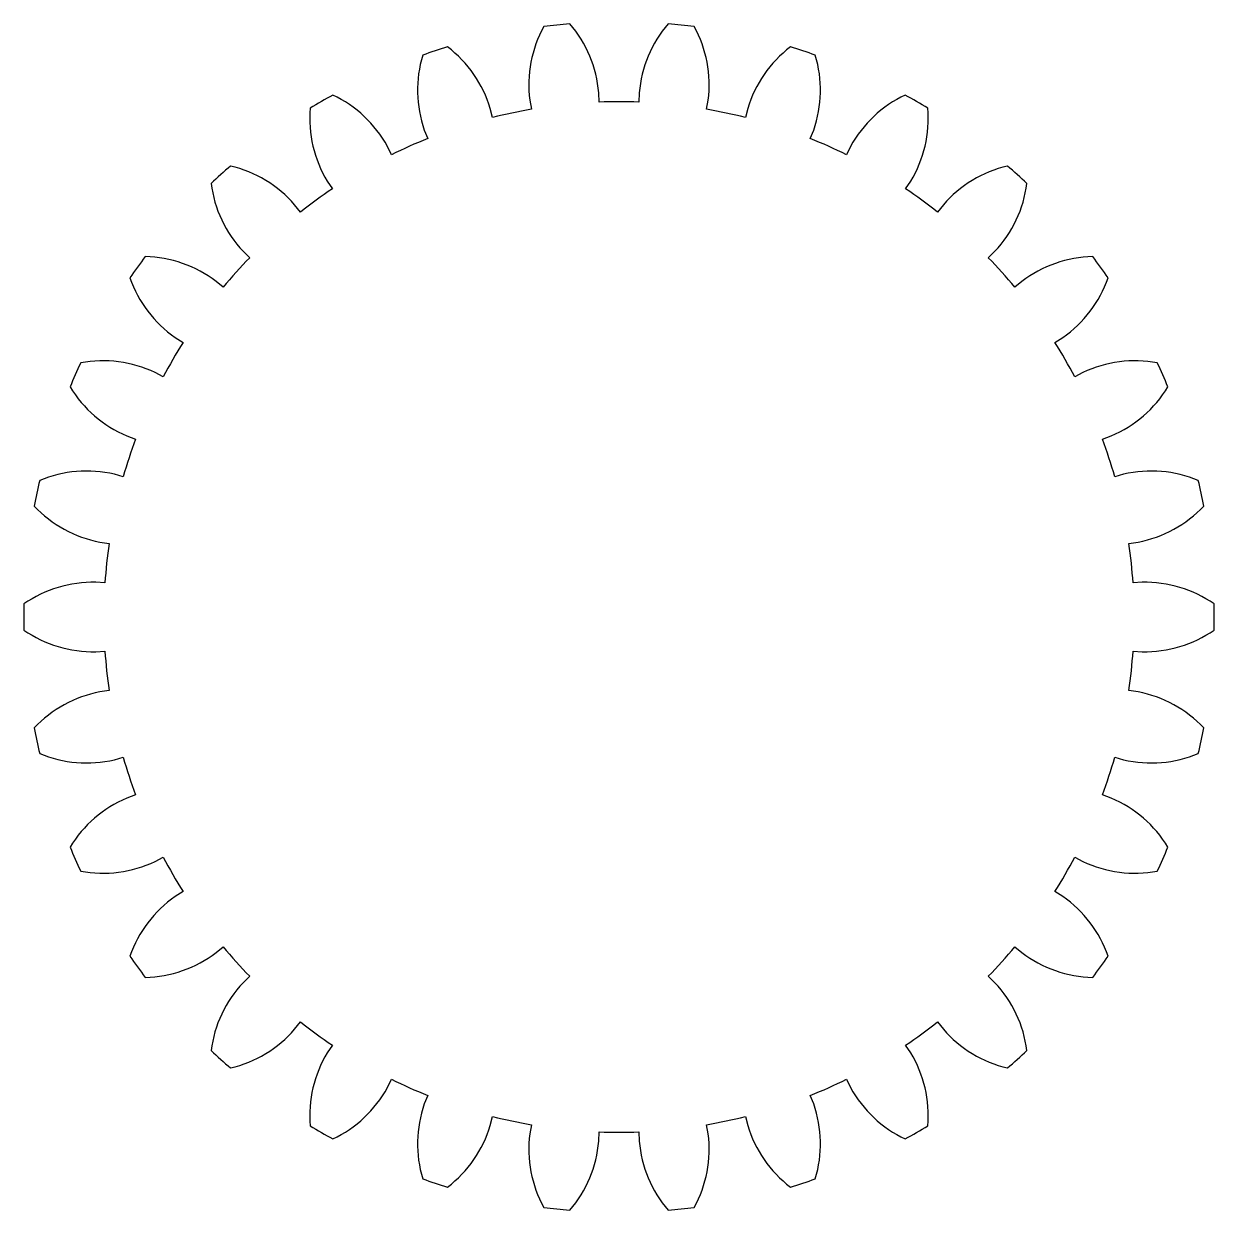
# Model space of a CAD drawing. Header units: millimetres. Extents: x -48 to 48, y -47.8 to 47.8.
import ezdxf

# ---------------------------------------------------------------- set-up
doc = ezdxf.new("R2010")
doc.units = ezdxf.units.MM
doc.layers.add('PROFILE', color=1, linetype='CONTINUOUS')

msp = doc.modelspace()

# ---------------------------------------------------------------- linework, layer by layer
at = {"layer": 'PROFILE'}
msp.add_lwpolyline([(41.45892, -2.749624), (42.199905, -2.798692, 0.158773), (47.988384, -1.055926, 0.011001), (47.988384, 1.055926, 0.158773), (42.199905, 2.798692), (41.45892, 2.749624, 0.01925), (41.124622, 5.930256), (41.859617, 6.03632, 0.158773), (47.159262, 8.944495, 0.011001), (46.720184, 11.010198, 0.158773), (40.695855, 11.511387), (39.981265, 11.309332, 0.01925), (38.992981, 14.350956), (39.689862, 14.607516, 0.158773), (44.269054, 18.553998, 0.011001), (43.410087, 20.483271, 0.158773), (37.413201, 19.72098), (36.756236, 19.374768, 0.01925), (35.157159, 22.14445), (35.78547, 22.540293, 0.158773), (39.444076, 27.352602, 0.011001), (38.202761, 29.061127, 0.158773), (32.495411, 27.068671), (31.924783, 26.593434, 0.01925), (29.784801, 28.970125), (30.317082, 29.487951, 0.158773), (32.895203, 34.955767, 0.011001), (31.325791, 36.368872, 0.158773), (26.157415, 33.233332), (25.698064, 32.649839, 0.01925), (23.110704, 34.529666), (23.523691, 35.146844, 0.158773), (24.908651, 41.031197, 0.011001), (23.079733, 42.087123, 0.158773), (18.676214, 37.945536), (18.348216, 37.27929, 0.01925), (15.426558, 38.580096), (15.702202, 39.269652, 0.158773), (15.833472, 45.313366, 0.011001), (13.824981, 45.965965, 0.158773), (10.378774, 40.999338), (10.196464, 40.279457, 0.01925), (7.068198, 40.94439), (7.194452, 41.676187, 0.158773), (6.066294, 47.615124, 0.011001), (3.96601, 47.835873, 0.158773), (1.627731, 42.261273), (1.599076, 41.519218, 0.01925), (-1.599076, 41.519218), (-1.627731, 42.261273, 0.158773), (-3.96601, 47.835873, 0.011001), (-6.066294, 47.615124, 0.158773), (-7.194452, 41.676187), (-7.068198, 40.94439, 0.01925), (-10.196464, 40.279457), (-10.378774, 40.999338, 0.158773), (-13.824981, 45.965965, 0.011001), (-15.833472, 45.313366, 0.158773), (-15.702202, 39.269652), (-15.426558, 38.580096, 0.01925), (-18.348216, 37.27929), (-18.676214, 37.945536, 0.158773), (-23.079733, 42.087123, 0.011001), (-24.908651, 41.031197, 0.158773), (-23.523691, 35.146844), (-23.110704, 34.529666, 0.01925), (-25.698064, 32.649839), (-26.157415, 33.233332, 0.158773), (-31.325791, 36.368872, 0.011001), (-32.895203, 34.955767, 0.158773), (-30.317082, 29.487951), (-29.784801, 28.970125, 0.01925), (-31.924783, 26.593434), (-32.495411, 27.068671, 0.158773), (-38.202761, 29.061127, 0.011001), (-39.444076, 27.352602, 0.158773), (-35.78547, 22.540293), (-35.157159, 22.14445, 0.01925), (-36.756236, 19.374768), (-37.413201, 19.72098, 0.158773), (-43.410087, 20.483271, 0.011001), (-44.269054, 18.553998, 0.158773), (-39.689862, 14.607516), (-38.992981, 14.350956, 0.01925), (-39.981265, 11.309332), (-40.695855, 11.511387, 0.158773), (-46.720184, 11.010198, 0.011001), (-47.159262, 8.944495, 0.158773), (-41.859617, 6.03632), (-41.124622, 5.930256, 0.01925), (-41.45892, 2.749624), (-42.199905, 2.798692, 0.158773), (-47.988384, 1.055926, 0.011001), (-47.988384, -1.055926, 0.158773), (-42.199905, -2.798692), (-41.45892, -2.749624, 0.01925), (-41.124622, -5.930256), (-41.859617, -6.03632, 0.158773), (-47.159262, -8.944495, 0.011001), (-46.720184, -11.010198, 0.158773), (-40.695855, -11.511387), (-39.981265, -11.309332, 0.01925), (-38.992981, -14.350956), (-39.689862, -14.607516, 0.158773), (-44.269054, -18.553998, 0.011001), (-43.410087, -20.483271, 0.158773), (-37.413201, -19.72098), (-36.756236, -19.374768, 0.01925), (-35.157159, -22.14445), (-35.78547, -22.540293, 0.158773), (-39.444076, -27.352602, 0.011001), (-38.202761, -29.061127, 0.158773), (-32.495411, -27.068671), (-31.924783, -26.593434, 0.01925), (-29.784801, -28.970125), (-30.317082, -29.487951, 0.158773), (-32.895203, -34.955767, 0.011001), (-31.325791, -36.368872, 0.158773), (-26.157415, -33.233332), (-25.698064, -32.649839, 0.01925), (-23.110704, -34.529666), (-23.523691, -35.146844, 0.158773), (-24.908651, -41.031197, 0.011001), (-23.079733, -42.087123, 0.158773), (-18.676214, -37.945536), (-18.348216, -37.27929, 0.01925), (-15.426558, -38.580096), (-15.702202, -39.269652, 0.158773), (-15.833472, -45.313366, 0.011001), (-13.824981, -45.965965, 0.158773), (-10.378774, -40.999338), (-10.196464, -40.279457, 0.01925), (-7.068198, -40.94439), (-7.194452, -41.676187, 0.158773), (-6.066294, -47.615124, 0.011001), (-3.96601, -47.835873, 0.158773), (-1.627731, -42.261273), (-1.599076, -41.519218, 0.01925), (1.599076, -41.519218), (1.627731, -42.261273, 0.158773), (3.96601, -47.835873, 0.011001), (6.066294, -47.615124, 0.158773), (7.194452, -41.676187), (7.068198, -40.94439, 0.01925), (10.196464, -40.279457), (10.378774, -40.999338, 0.158773), (13.824981, -45.965965, 0.011001), (15.833472, -45.313366, 0.158773), (15.702202, -39.269652), (15.426558, -38.580096, 0.01925), (18.348216, -37.27929), (18.676214, -37.945536, 0.158773), (23.079733, -42.087123, 0.011001), (24.908651, -41.031197, 0.158773), (23.523691, -35.146844), (23.110704, -34.529666, 0.01925), (25.698064, -32.649839), (26.157415, -33.233332, 0.158773), (31.325791, -36.368872, 0.011001), (32.895203, -34.955767, 0.158773), (30.317082, -29.487951), (29.784801, -28.970125, 0.01925), (31.924783, -26.593434), (32.495411, -27.068671, 0.158773), (38.202761, -29.061127, 0.011001), (39.444076, -27.352602, 0.158773), (35.78547, -22.540293), (35.157159, -22.14445, 0.01925), (36.756236, -19.374768), (37.413201, -19.72098, 0.158773), (43.410087, -20.483271, 0.011001), (44.269054, -18.553998, 0.158773), (39.689862, -14.607516), (38.992981, -14.350956, 0.01925), (39.981265, -11.309332), (40.695855, -11.511387, 0.158773), (46.720184, -11.010198, 0.011001), (47.159262, -8.944495, 0.158773), (41.859617, -6.03632), (41.124622, -5.930256, 0.01925)], format="xyb", close=True, dxfattribs=at)

doc.saveas('drawing.dxf')
